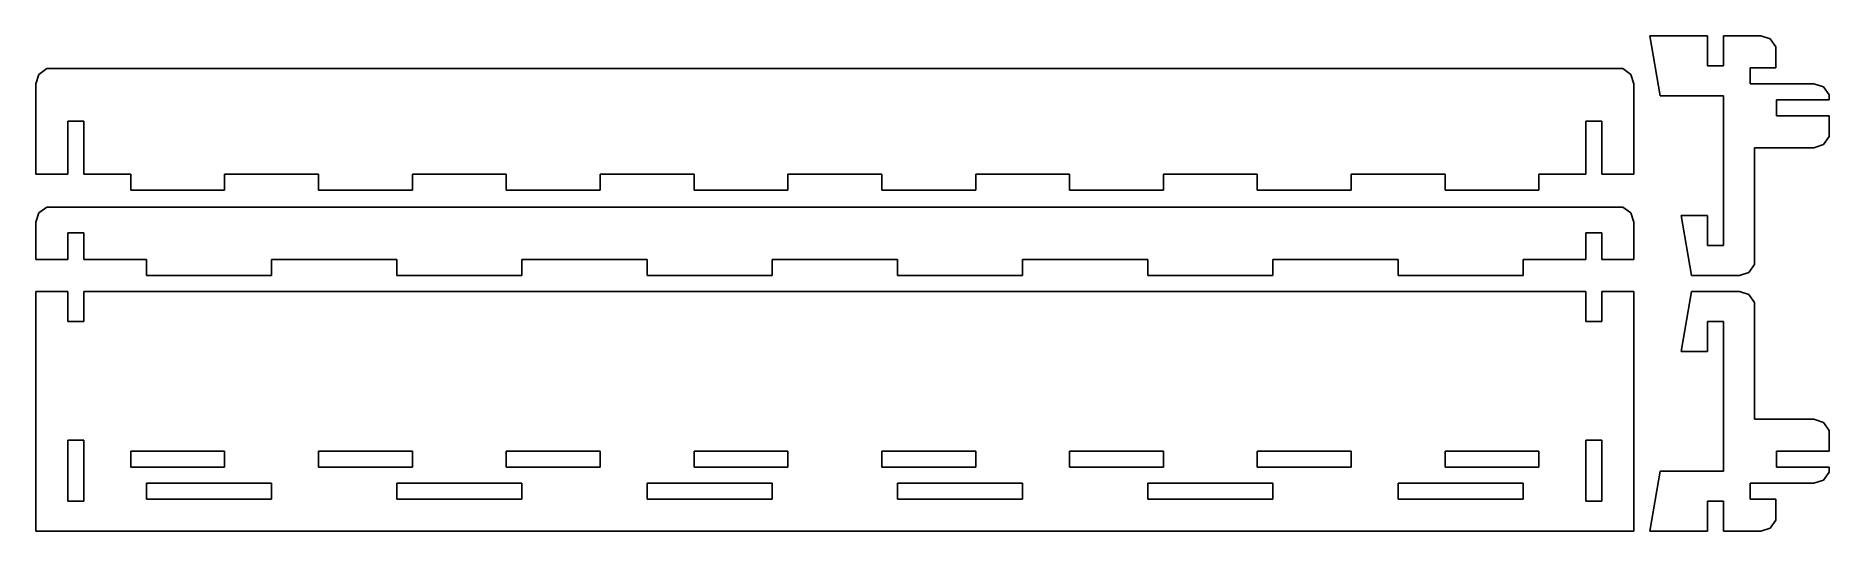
# Model space of a CAD drawing. Header units: metres. Extents: x 0 to 337, y 0 to 93.
import ezdxf

# ---------------------------------------------------------------- set-up
doc = ezdxf.new("R2010")
doc.units = ezdxf.units.M

msp = doc.modelspace()

# ---------------------------------------------------------------- linework, layer by layer
for p, q in [((313.814, 93), (303, 93)), ((303, 93), (304.954, 81.75)), ((313.814, 87.375), (313.814, 93)), ((323.814, 93), (316.814, 93)), ((316.814, 93), (316.814, 87.375)), ((325.578, 92.427), (323.814, 93)), ((326.667, 90.927), (325.578, 92.427)), ((326.667, 87), (326.667, 90.927)), ((0.5729, 85.7634), (0, 84)), ((2.0729, 86.8532), (0.5729, 85.7634)), ((297.927, 86.8532), (2.0729, 86.8532)), ((299.427, 85.7634), (297.927, 86.8532)), ((300, 84), (299.427, 85.7634)), ((316.814, 87.375), (313.814, 87.375)), ((321.814, 84), (321.814, 87)), ((321.814, 87), (326.667, 87)), ((0, 84), (0, 67)), ((300, 67), (300, 84)), ((304.954, 81.75), (316.814, 81.75)), ((316.814, 81.75), (316.814, 53.625)), ((333.814, 84), (321.814, 84)), ((326.814, 78), (326.814, 81)), ((326.814, 81), (336.667, 81)), ((335.578, 83.427), (333.814, 84)), ((336.667, 81.927), (335.578, 83.427)), ((336.667, 81), (336.667, 81.927)), ((336.667, 78), (326.814, 78)), ((336.667, 74.0729), (336.667, 78)), ((6, 67), (6, 77)), ((6, 77), (9, 77)), ((9, 77), (9, 67)), ((291, 67), (291, 77)), ((291, 77), (294, 77)), ((294, 77), (294, 67)), ((335.578, 72.5729), (336.667, 74.0729)), ((322.667, 50.0729), (322.667, 72)), ((322.667, 72), (333.814, 72)), ((333.814, 72), (335.578, 72.5729)), ((0, 67), (6, 67)), ((9, 67), (17.8125, 67)), ((17.8125, 67), (17.8125, 64)), ((17.8125, 64), (35.4375, 64)), ((35.4375, 67), (53.0625, 67)), ((35.4375, 64), (35.4375, 67)), ((53.0625, 67), (53.0625, 64)), ((53.0625, 64), (70.6875, 64)), ((70.6875, 64), (70.6875, 67)), ((70.6875, 67), (88.3125, 67)), ((88.3125, 67), (88.3125, 64)), ((88.3125, 64), (105.938, 64)), ((105.938, 64), (105.938, 67)), ((105.938, 67), (123.562, 67)), ((123.562, 67), (123.562, 64)), ((123.562, 64), (141.188, 64)), ((141.188, 64), (141.188, 67)), ((141.188, 67), (158.812, 67)), ((158.812, 67), (158.812, 64)), ((158.812, 64), (176.438, 64)), ((176.438, 64), (176.438, 67)), ((176.438, 67), (194.062, 67)), ((194.062, 67), (194.062, 64)), ((194.062, 64), (211.688, 64)), ((211.688, 64), (211.688, 67)), ((211.688, 67), (229.312, 67)), ((229.312, 67), (229.312, 64)), ((229.312, 64), (246.938, 64)), ((246.938, 64), (246.938, 67)), ((246.938, 67), (264.562, 67)), ((264.562, 67), (264.562, 64)), ((264.562, 64), (282.188, 64)), ((282.188, 64), (282.188, 67)), ((282.188, 67), (291, 67)), ((294, 67), (300, 67)), ((2.0729, 60.8532), (0.5729, 59.7634)), ((297.927, 60.8532), (2.0729, 60.8532)), ((299.427, 59.7634), (297.927, 60.8532)), ((0.5729, 59.7634), (0, 58)), ((0, 58), (0, 51)), ((300, 58), (299.427, 59.7634)), ((300, 51), (300, 58)), ((313.814, 59.25), (308.861, 59.25)), ((308.861, 59.25), (310.814, 48)), ((313.814, 53.625), (313.814, 59.25)), ((6, 51), (6, 56)), ((6, 56), (9, 56)), ((9, 56), (9, 51)), ((291, 51), (291, 56)), ((291, 56), (294, 56)), ((294, 56), (294, 51)), ((0, 51), (6, 51)), ((9, 51), (20.75, 51)), ((20.75, 51), (20.75, 48)), ((44.25, 51), (67.75, 51)), ((44.25, 48), (44.25, 51)), ((67.75, 51), (67.75, 48)), ((91.25, 48), (91.25, 51)), ((91.25, 51), (114.75, 51)), ((114.75, 51), (114.75, 48)), ((138.25, 48), (138.25, 51)), ((138.25, 51), (161.75, 51)), ((161.75, 51), (161.75, 48)), ((185.25, 48), (185.25, 51)), ((185.25, 51), (208.75, 51)), ((208.75, 51), (208.75, 48)), ((232.25, 48), (232.25, 51)), ((232.25, 51), (255.75, 51)), ((255.75, 51), (255.75, 48)), ((279.25, 48), (279.25, 51)), ((279.25, 51), (291, 51)), ((294, 51), (300, 51)), ((316.814, 53.625), (313.814, 53.625)), ((20.75, 48), (44.25, 48)), ((67.75, 48), (91.25, 48)), ((114.75, 48), (138.25, 48)), ((161.75, 48), (185.25, 48)), ((208.75, 48), (232.25, 48)), ((255.75, 48), (279.25, 48)), ((310.814, 48), (319.814, 48)), ((319.814, 48), (321.578, 48.5729)), ((321.578, 48.5729), (322.667, 50.0729)), ((6, 45), (0, 45)), ((0, 45), (0, 0)), ((6, 39.375), (6, 45)), ((291, 45), (9, 45)), ((9, 45), (9, 39.375)), ((291, 39.375), (291, 45)), ((300, 45), (294, 45)), ((294, 45), (294, 39.375)), ((300, 0), (300, 45)), ((310.814, 45), (308.861, 33.75)), ((319.814, 45), (310.814, 45)), ((321.578, 44.4271), (319.814, 45)), ((322.667, 42.9271), (321.578, 44.4271)), ((322.667, 21), (322.667, 42.9271)), ((9, 39.375), (6, 39.375)), ((294, 39.375), (291, 39.375)), ((313.814, 33.75), (313.814, 39.375)), ((313.814, 39.375), (316.814, 39.375)), ((316.814, 39.375), (316.814, 11.25)), ((308.861, 33.75), (313.814, 33.75)), ((333.814, 21), (322.667, 21)), ((335.578, 20.4271), (333.814, 21)), ((336.667, 18.9271), (335.578, 20.4271)), ((6, 5.625), (6, 17.075)), ((6, 17.075), (9, 17.075)), ((9, 17.075), (9, 5.625)), ((291, 5.625), (291, 17.075)), ((291, 17.075), (294, 17.075)), ((294, 17.075), (294, 5.625)), ((336.667, 15), (336.667, 18.9271)), ((17.8125, 12), (17.8125, 15)), ((17.8125, 15), (35.4375, 15)), ((35.4375, 15), (35.4375, 12)), ((53.0625, 12), (53.0625, 15)), ((53.0625, 15), (70.6875, 15)), ((70.6875, 15), (70.6875, 12)), ((88.3125, 12), (88.3125, 15)), ((88.3125, 15), (105.938, 15)), ((105.938, 15), (105.938, 12)), ((123.562, 12), (123.562, 15)), ((123.562, 15), (141.188, 15)), ((141.188, 15), (141.188, 12)), ((158.812, 12), (158.812, 15)), ((158.812, 15), (176.438, 15)), ((176.438, 15), (176.438, 12)), ((194.062, 12), (194.062, 15)), ((194.062, 15), (211.688, 15)), ((211.688, 15), (211.688, 12)), ((229.312, 12), (229.312, 15)), ((229.312, 15), (246.938, 15)), ((246.938, 15), (246.938, 12)), ((264.562, 12), (264.562, 15)), ((264.562, 15), (282.188, 15)), ((282.188, 15), (282.188, 12)), ((326.814, 12), (326.814, 15)), ((326.814, 15), (336.667, 15)), ((35.4375, 12), (17.8125, 12)), ((70.6875, 12), (53.0625, 12)), ((105.938, 12), (88.3125, 12)), ((141.188, 12), (123.562, 12)), ((176.438, 12), (158.812, 12)), ((211.688, 12), (194.062, 12)), ((246.938, 12), (229.312, 12)), ((282.188, 12), (264.562, 12)), ((304.954, 11.25), (303, 0)), ((316.814, 11.25), (304.954, 11.25)), ((336.667, 12), (326.814, 12)), ((335.578, 9.573), (336.667, 11.073)), ((336.667, 11.073), (336.667, 12)), ((20.75, 6), (20.75, 9)), ((20.75, 9), (44.25, 9)), ((44.25, 9), (44.25, 6)), ((67.75, 6), (67.75, 9)), ((67.75, 9), (91.25, 9)), ((91.25, 9), (91.25, 6)), ((114.75, 6), (114.75, 9)), ((114.75, 9), (138.25, 9)), ((138.25, 9), (138.25, 6)), ((161.75, 6), (161.75, 9)), ((161.75, 9), (185.25, 9)), ((185.25, 9), (185.25, 6)), ((208.75, 6), (208.75, 9)), ((208.75, 9), (232.25, 9)), ((232.25, 9), (232.25, 6)), ((255.75, 6), (255.75, 9)), ((255.75, 9), (279.25, 9)), ((279.25, 9), (279.25, 6)), ((321.814, 6), (321.814, 9)), ((321.814, 9), (333.814, 9)), ((333.814, 9), (335.578, 9.573)), ((9, 5.625), (6, 5.625)), ((44.25, 6), (20.75, 6)), ((91.25, 6), (67.75, 6)), ((138.25, 6), (114.75, 6)), ((185.25, 6), (161.75, 6)), ((232.25, 6), (208.75, 6)), ((279.25, 6), (255.75, 6)), ((294, 5.625), (291, 5.625)), ((313.814, 5.625), (316.814, 5.625)), ((313.814, 0), (313.814, 5.625)), ((316.814, 5.625), (316.814, 0)), ((326.667, 6), (321.814, 6)), ((326.667, 2.073), (326.667, 6)), ((0, 0), (300, 0)), ((303, 0), (313.814, 0)), ((316.814, 0), (323.814, 0)), ((323.814, 0), (325.578, 0.573)), ((325.578, 0.573), (326.667, 2.073))]:
    msp.add_line(p, q)

doc.saveas('drawing.dxf')
